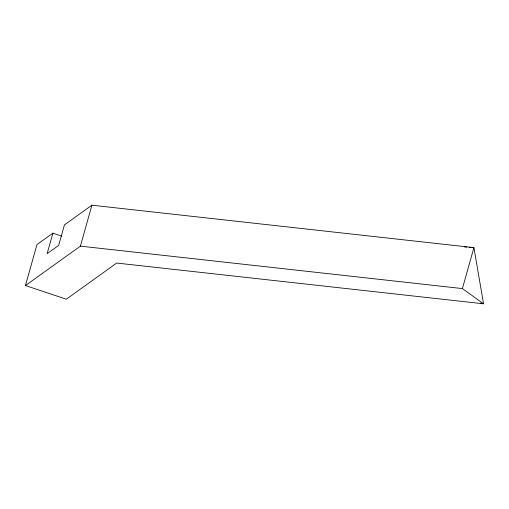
<?xml version="1.0" encoding="UTF-8"?>
<svg xmlns="http://www.w3.org/2000/svg" width="509" height="509" viewBox="0 0 509 509"><rect width="100%" height="100%" fill="white"/><g stroke="black" fill="none" stroke-linecap="round" stroke-linejoin="round"><path stroke-width="0.76" d="M52.891 233.173L47.14 253.647L58.681 245.37L64.433 224.902L91.906 205.197L473.917 247.635L483.55 303.803L116.733 263.051L66.335 299.197L25.45 285.549L36.96 244.6L52.891 233.173L61.729 236.125M25.45 285.549L80.397 246.14L91.906 205.197M480.451 303.09L483.55 303.803L462.407 288.584L473.917 247.635L469.164 247.285M464.405 246.935L466.785 247.107M80.397 246.14L462.407 288.584"/></g></svg>
